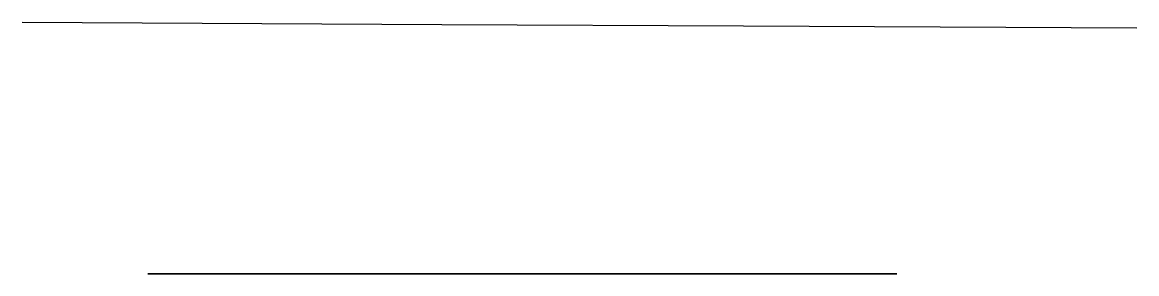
# Model space of a CAD drawing. Header units: millimetres. Extents: x 32673 to 37435, y 20841 to 21916.
import ezdxf

# ---------------------------------------------------------------- set-up
doc = ezdxf.new("R2010")
doc.units = ezdxf.units.MM
doc.layers.add('WALL', color=240, linetype='Continuous')

msp = doc.modelspace()

# ---------------------------------------------------------------- linework, layer by layer
for p, q in [((32672.5, 21915.7), (34466, 21906.6)), ((34466, 21906.6), (35755.6, 21900.1)), ((35755.6, 21900.1), (37435.5, 21891.6))]:
    msp.add_line(p, q)
at = {"layer": 'WALL', "lineweight": 35}
for p, q in [((35609.8, 20841.2), (33209.8, 20841.2)), ((36409.8, 20841.2), (35609.8, 20841.2))]:
    msp.add_line(p, q, dxfattribs=at)

doc.saveas('drawing.dxf')
